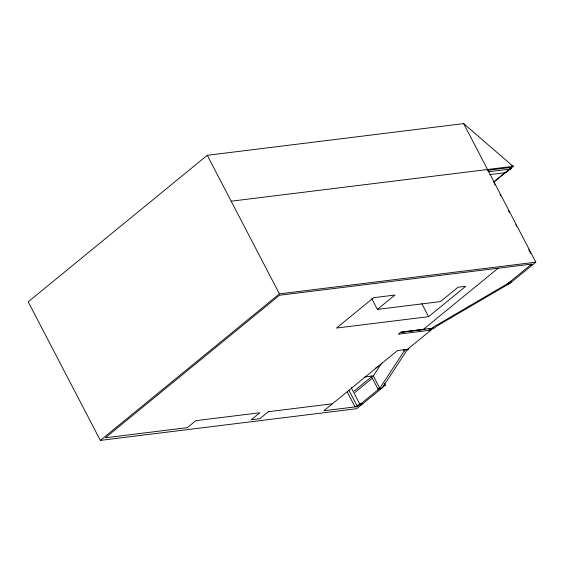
<?xml version="1.0" encoding="UTF-8"?>
<svg xmlns="http://www.w3.org/2000/svg" width="564" height="564" viewBox="0 0 564 564"><rect width="100%" height="100%" fill="white"/><g stroke="black" fill="none" stroke-linecap="round" stroke-linejoin="round"><path stroke-width="0.85" d="M511.851 165.259L513.099 166.345L510.378 168.573M364.725 376.971L373.326 375.906L381.842 362.899M231.162 201.2L513.099 166.345L463.664 123.608L207.277 155.304L28.2 301.818L100.336 440.392L356.723 408.696L382.441 387.658L406.531 350.864L408.604 349.172L397.507 350.54L323.905 410.761L357.456 406.616L379.798 388.335L404.205 351.062L406.143 349.476M489.806 174.607L506.007 172.605L508.072 170.709M506.007 172.605L511.181 168.164L510.801 167.43L487.43 170.321M100.336 440.392L279.413 293.879L535.8 262.182L463.664 123.608M493.486 182.179L507.79 170.476M509.828 168.805L513.233 166.02M494.036 181.939L505.612 172.471M509.313 169.693L511.181 168.164M377.379 309.403L394.927 295.05L373.643 297.679L336.511 328.058L428.605 316.672L465.737 286.293L458.046 287.245L440.498 301.599L377.379 309.403L371.81 298.694M268.471 411.692L259.856 418.678L251.262 419.743L259.792 412.763L195.828 420.673L187.304 427.646L105.341 437.784L279.547 295.247L531.662 264.079L508.079 283.375L510.216 283.114L436.867 326.041L434.527 327.959L400.87 332.118L398.339 334.191L429.542 330.335L433.801 326.852L508.101 283.361M423.437 329.327L498.118 268.231M354.171 391.021L372.148 376.308M407.553 349.299L433.483 328.086M354.918 392.452L372.226 378.289M355.926 406.933L359.656 403.88L362.694 403.507L360.206 405.537M371.063 375.807L377.943 389.033L379.812 387.503M530.858 265.665L532.726 264.142M511.252 281.859L508.143 284.404L506.627 284.594M384.521 383.541L385.332 385.099L380.982 388.659L377.943 389.033M535.8 262.182L510.631 282.776L508.495 283.036M375.659 368.073L378.084 366.36M488.191 171.787L510.364 169.045M383.816 385.282L385.332 385.099M268.386 411.699L332.436 403.782M494.318 183.547L495.129 185.098M499.986 194.432L500.797 195.99M508.488 210.767L509.299 212.325M515.778 224.768L516.589 226.326M528.736 249.662L530.759 253.553M421.837 303.672L428.605 316.672M428.732 328.784L429.542 330.335M403.394 349.511L404.205 351.062M373.326 375.906L379.798 388.335M351.153 387.546L359.656 403.88M348.94 390.26L357.456 406.616M347.205 391.881L354.904 406.665M207.277 155.304L279.413 293.879M401.667 332.217L425.157 329.313L401.667 332.217"/></g></svg>
